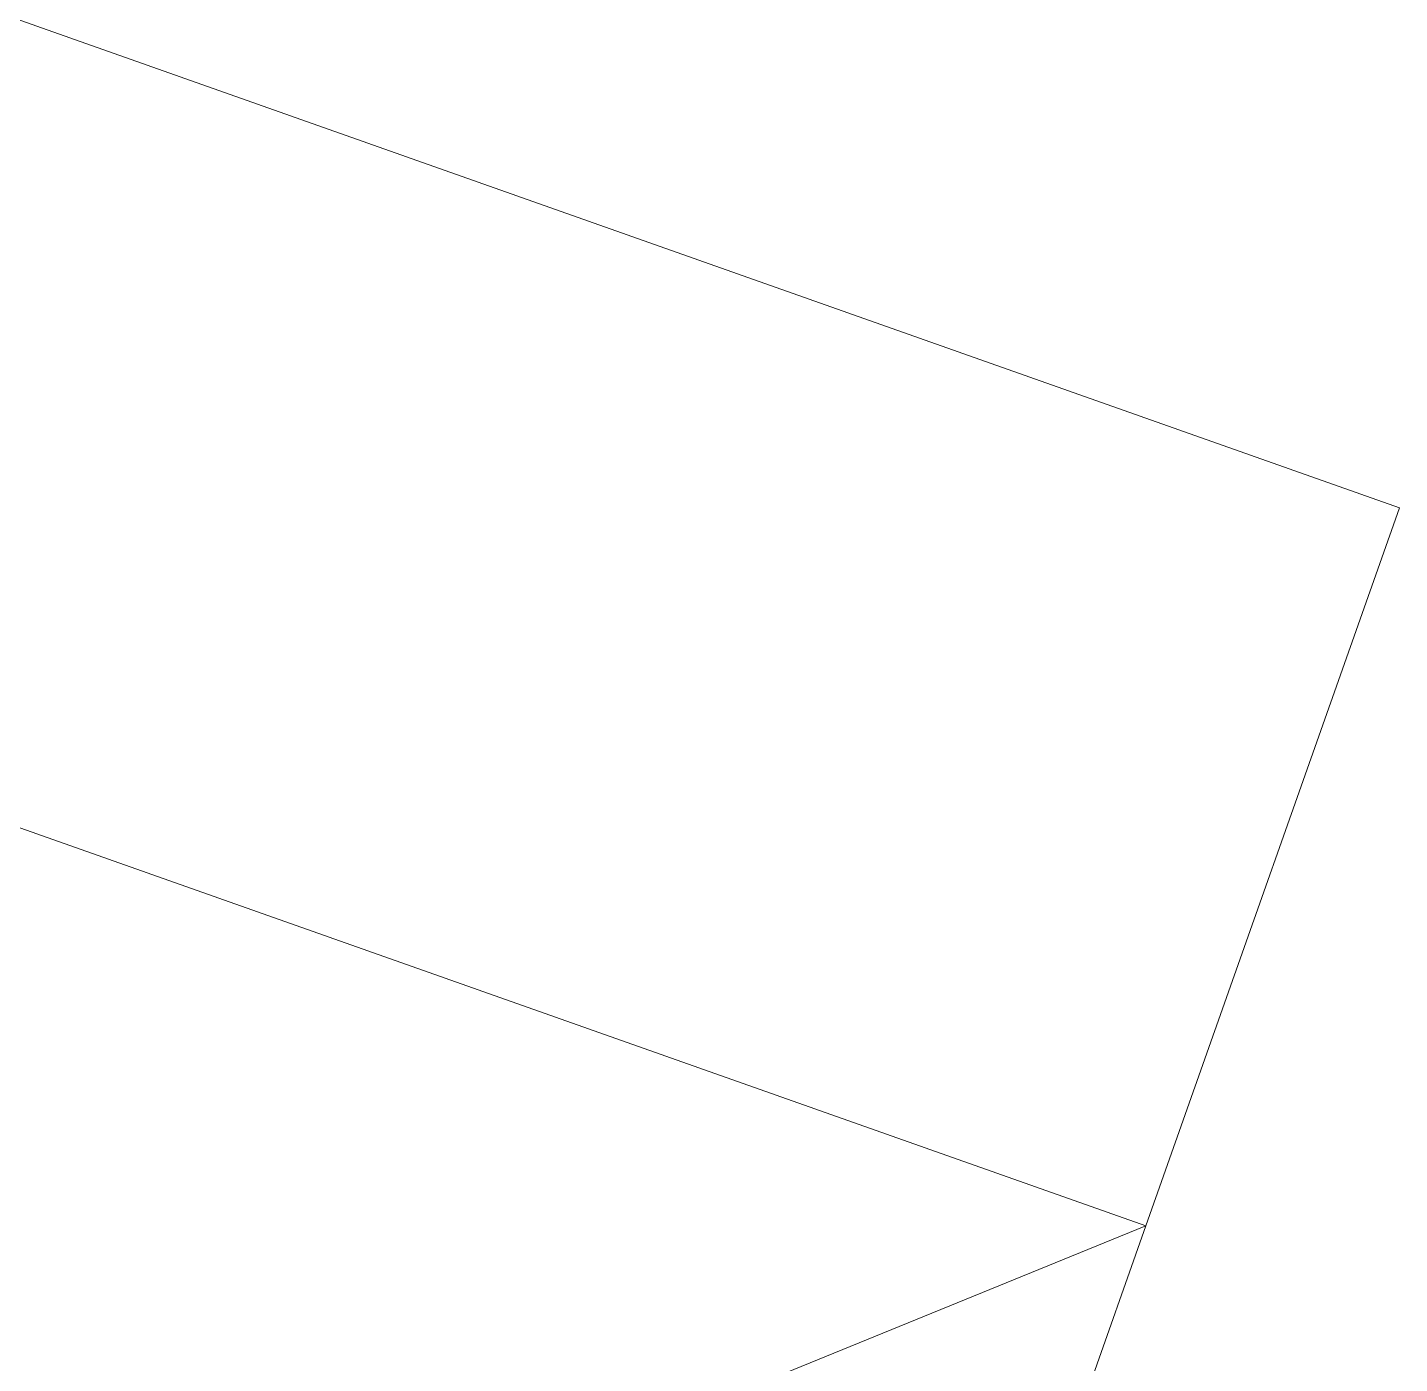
# Model space of a CAD drawing. Header units: centimetres. Extents: x -38353 to 28366, y -42745 to 17597.
# Drawn here: x -21937.76 to -21924.07, y -23529.36 to -23516.02 of the extents above; entities that cross this region are included whole.
import ezdxf

# ---------------------------------------------------------------- set-up
doc = ezdxf.new("R2010")
doc.units = ezdxf.units.CM
doc.header["$LTSCALE"] = 500
doc.linetypes.add('Centre', pattern=[3.175, 0.635, -0.47625, 1.5875, -0.47625])
for name, color, linetype, lineweight in [('A-DOOR', 31, 'Continuous', 9), ('A-DOOR-1', 31, 'Centre', 9), ('A-DOOR-FRAM', 31, 'Continuous', 9), ('A-WALL', 113, 'Continuous', 9)]:
    doc.layers.add(name, color=color, linetype=linetype, lineweight=lineweight)

# ---------------------------------------------------------------- blocks, each defined once
blk = doc.blocks.new('M_Single-Flush2 - yangına dayanıklı saç kapı  100x225 _K7_-V221-A vaziyet')
at = {"layer": 'A-DOOR-1'}
blk.add_line((-29463.841, 3922.5), (-29363.841, 3810), dxfattribs=at)
at = {"layer": 'A-DOOR-FRAM'}
for p, q in [((-29356.241, 3810), (-29356.241, 4042.6)), ((-29363.841, 4035), (-29363.841, 3810)), ((-29363.841, 3810), (-29356.241, 3810))]:
    blk.add_line(p, q, dxfattribs=at)

msp = doc.modelspace()

# ---------------------------------------------------------------- linework, layer by layer
at = {"layer": 'A-WALL'}
msp.add_line((-21926.599, -23527.983), (-21959.918, -23622.269), dxfattribs=at)

# ---------------------------------------------------------------- block references
at = {"layer": 'A-DOOR', "rotation": 70.5377214474292}
msp.add_blockref('M_Single-Flush2 - yangına dayanıklı saç kapı  100x225 _K7_-V221-A vaziyet', (-8550.672, 2888.6), dxfattribs=at)

doc.saveas('drawing.dxf')
